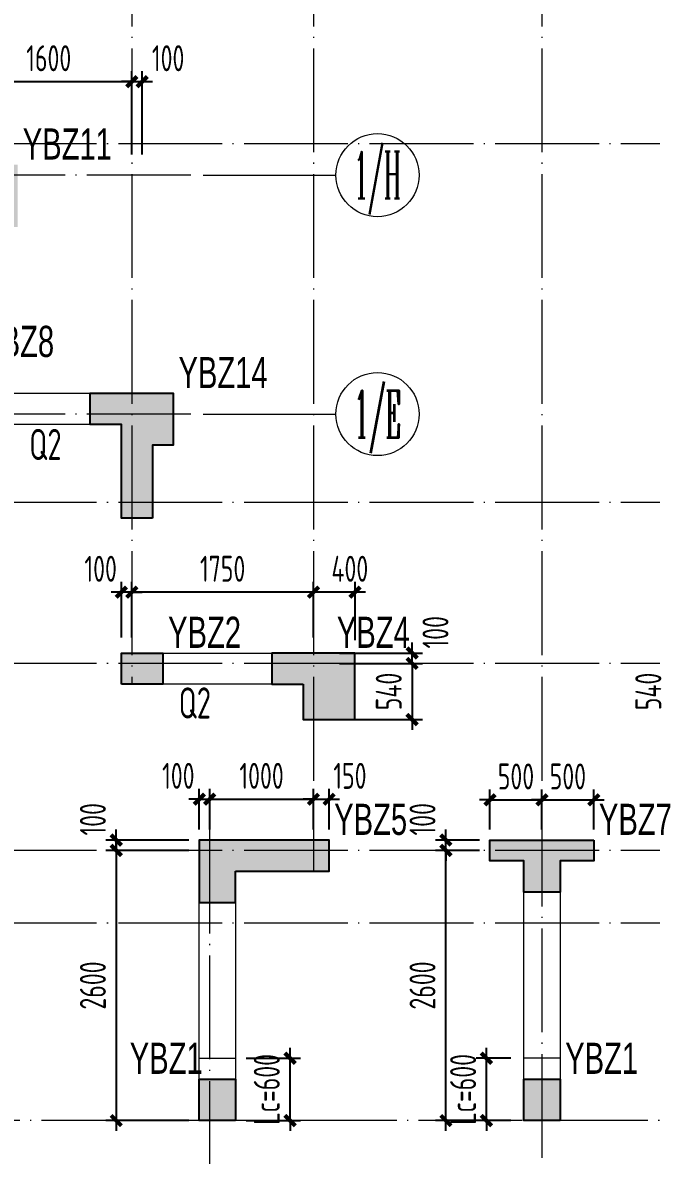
# Model space of a CAD drawing. Extents: x 5874492 to 7194610, y -939842 to -279257.
# Drawn here: x 6312943 to 6318999, y -470524 to -459621 of the extents above; entities that cross this region are included whole.
import ezdxf
from ezdxf.enums import TextEntityAlignment as Align

# ---------------------------------------------------------------- set-up
doc = ezdxf.new("R2010")
doc.units = 0
doc.header["$LTSCALE"] = 1000
doc.linetypes.add('DOTE', pattern=[2.42, 2, -0.2, 0.02, -0.2])
for name, color, linetype, lineweight in [('A-标注-内部轴号', 105, 'Continuous', 15), ('A-标注-轴号文字', 7, 'Continuous', 15), ('A-轴线-塔楼', 1, 'DOTE', 9), ('A-轴线-隔墙', 41, 'DOTE', 9), ('S-基础-HATCH', 251, 'Continuous', 20), ('S-墙柱-DIM', 3, 'Continuous', 20), ('S-墙柱-Lc填充', 8, 'Continuous', 20), ('S-墙柱-WALL', 6, 'Continuous', 20), ('S-墙柱-编号', 4, 'Continuous', 20), ('S-轴网-轴号', 3, 'Continuous', 20), ('S-轴网-轴线', 1, 'DOTE', 9), ('S-通用-TEXT', 7, 'Continuous', 20)]:
    doc.layers.add(name, color=color, linetype=linetype, lineweight=lineweight)
doc.layers.add('COLU_TH', color=5, linetype='Continuous')
doc.styles.add('_TCH_AXIS', font='COMPLEX.shx', dxfattribs={"bigfont": 'hztxt.shx'})
doc.styles.add('BW_Dim', font='Bweng.shx', dxfattribs={"width": 0.7, "bigfont": 'hztxt.shx'})
doc.styles.add('COMPLEX', font='COMPLEX')
doc.styles.add('TSSD_Dimension', font='tssdeng.shx', dxfattribs={"width": 0.7, "bigfont": 'tssdchn.shx'})
doc.styles.add('TSSD_Rein', font='tssdeng.shx', dxfattribs={"width": 0.7, "bigfont": 'hztxt.shx'})
doc.dimstyles.new('TSSD_100_100', dxfattribs={"dimtxt": 250, "dimasz": 100, "dimexe": 100, "dimexo": 100, "dimgap": 100, "dimtad": 1, "dimdec": 0, "dimzin": 0, "dimdsep": 46, "dimtxsty": 'TSSD_Dimension', "dimblk": 'ARCHTICK', "dimcen": 0, "dimdle": 100, "dimclrt": 7, "dimadec": 0, "dimazin": 0, "dimtfac": 1, "dimtdec": 0, "dimtix": 1, "dimtmove": 2, "dimatfit": 0, "dimfxl": 0, "dimtolj": 1, "dimtzin": 0, "dimarcsym": 0})

# ---------------------------------------------------------------- blocks, each defined once
blk = doc.blocks.new('_ArchTick')
at = {"color": 0, "linetype": 'ByBlock', "const_width": 0.4}
blk.add_lwpolyline([(-0.5, -0.5), (0.5, 0.5)], dxfattribs=at)
blk = doc.blocks.new('*D1916')
at = {"layer": 'Defpoints', "color": 0, "transparency": 16777216}
for p in [(6314645, -467589), (6313845, -470189), (6314645, -470189)]:
    blk.add_point(p, dxfattribs=at)
at = {"layer": 'S-墙柱-DIM', "color": 0, "lineweight": -2, "transparency": 16777216}
for p, q in [((6313845, -467489), (6313845, -470289)), ((6314545, -467589), (6313745, -467589)), ((6314545, -470189), (6313745, -470189))]:
    blk.add_line(p, q, dxfattribs=at)
at = {"layer": 'S-墙柱-DIM', "color": 0, "lineweight": -2, "transparency": 16777216, "xscale": 100, "yscale": 100, "zscale": 100}
for p, rotation in [((6313845, -467589), 90), ((6313845, -470189), 270)]:
    blk.add_blockref('_ArchTick', p, dxfattribs=dict(at, rotation=rotation))
at = {"layer": 'S-墙柱-DIM', "color": 7, "transparency": 16777216, "insert": (6313620, -468889), "char_height": 250, "attachment_point": 5, "rotation": 90, "style": 'TSSD_Dimension'}
blk.add_mtext('\\A1;2600', dxfattribs=at)
blk = doc.blocks.new('*D1917')
at = {"layer": 'Defpoints', "color": 0, "transparency": 16777216}
for p in [(6313845, -467489), (6314645, -467489), (6314645, -467589)]:
    blk.add_point(p, dxfattribs=at)
at = {"layer": 'S-墙柱-DIM', "color": 0, "lineweight": -2, "transparency": 16777216}
for p, q in [((6314545, -467489), (6313745, -467489)), ((6313845, -467489), (6313845, -467389)), ((6313845, -467589), (6313845, -467489)), ((6314545, -467589), (6313745, -467589)), ((6313845, -467589), (6313845, -467689))]:
    blk.add_line(p, q, dxfattribs=at)
at = {"layer": 'S-墙柱-DIM', "color": 0, "lineweight": -2, "transparency": 16777216, "xscale": 100, "yscale": 100, "zscale": 100}
for p, rotation in [((6313845, -467489), 270), ((6313845, -467589), 90)]:
    blk.add_blockref('_ArchTick', p, dxfattribs=dict(at, rotation=rotation))
at = {"layer": 'S-墙柱-DIM', "color": 7, "transparency": 16777216, "insert": (6313620, -467289), "char_height": 250, "attachment_point": 5, "rotation": 90, "style": 'TSSD_Dimension'}
blk.add_mtext('\\A1;100', dxfattribs=at)
blk = doc.blocks.new('*D1918')
at = {"layer": 'Defpoints', "color": 0, "transparency": 16777216}
for p in [(6315895, -467096), (6315745, -467489), (6315895, -467489)]:
    blk.add_point(p, dxfattribs=at)
at = {"layer": 'S-墙柱-DIM', "color": 0, "lineweight": -2, "transparency": 16777216}
for p, q in [((6315745, -467389), (6315745, -466996)), ((6315895, -467389), (6315895, -466996)), ((6315745, -467096), (6315645, -467096)), ((6315745, -467096), (6315895, -467096)), ((6315895, -467096), (6315995, -467096))]:
    blk.add_line(p, q, dxfattribs=at)
at = {"layer": 'S-墙柱-DIM', "color": 0, "lineweight": -2, "transparency": 16777216, "xscale": 100, "yscale": 100, "zscale": 100}
blk.add_blockref('_ArchTick', (6315745, -467096), dxfattribs=at)
at = {"layer": 'S-墙柱-DIM', "color": 0, "lineweight": -2, "transparency": 16777216, "xscale": 100, "yscale": 100, "zscale": 100, "rotation": 180}
blk.add_blockref('_ArchTick', (6315895, -467096), dxfattribs=at)
at = {"layer": 'S-墙柱-DIM', "color": 7, "transparency": 16777216, "insert": (6316096, -466871), "char_height": 250, "attachment_point": 5, "style": 'TSSD_Dimension'}
blk.add_mtext('\\A1;150', dxfattribs=at)
blk = doc.blocks.new('*D1919')
at = {"layer": 'Defpoints', "color": 0, "transparency": 16777216}
for p in [(6315745, -467096), (6314745, -467489), (6315745, -467489)]:
    blk.add_point(p, dxfattribs=at)
at = {"layer": 'S-墙柱-DIM', "color": 0, "lineweight": -2, "transparency": 16777216}
for p, q in [((6314745, -467389), (6314745, -466996)), ((6315745, -467389), (6315745, -466996)), ((6314645, -467096), (6315845, -467096))]:
    blk.add_line(p, q, dxfattribs=at)
at = {"layer": 'S-墙柱-DIM', "color": 0, "lineweight": -2, "transparency": 16777216, "xscale": 100, "yscale": 100, "zscale": 100, "rotation": 180}
blk.add_blockref('_ArchTick', (6314745, -467096), dxfattribs=at)
at = {"layer": 'S-墙柱-DIM', "color": 0, "lineweight": -2, "transparency": 16777216, "xscale": 100, "yscale": 100, "zscale": 100}
blk.add_blockref('_ArchTick', (6315745, -467096), dxfattribs=at)
at = {"layer": 'S-墙柱-DIM', "color": 7, "transparency": 16777216, "insert": (6315245, -466871), "char_height": 250, "attachment_point": 5, "style": 'TSSD_Dimension'}
blk.add_mtext('\\A1;1000', dxfattribs=at)
blk = doc.blocks.new('*D1920')
at = {"layer": 'Defpoints', "color": 0, "transparency": 16777216}
for p in [(6314745, -467096), (6314645, -467489), (6314745, -467489)]:
    blk.add_point(p, dxfattribs=at)
at = {"layer": 'S-墙柱-DIM', "color": 0, "lineweight": -2, "transparency": 16777216}
for p, q in [((6314645, -467389), (6314645, -466996)), ((6314745, -467389), (6314745, -466996)), ((6314645, -467096), (6314545, -467096)), ((6314645, -467096), (6314745, -467096)), ((6314745, -467096), (6314845, -467096))]:
    blk.add_line(p, q, dxfattribs=at)
at = {"layer": 'S-墙柱-DIM', "color": 0, "lineweight": -2, "transparency": 16777216, "xscale": 100, "yscale": 100, "zscale": 100}
blk.add_blockref('_ArchTick', (6314645, -467096), dxfattribs=at)
at = {"layer": 'S-墙柱-DIM', "color": 0, "lineweight": -2, "transparency": 16777216, "xscale": 100, "yscale": 100, "zscale": 100, "rotation": 180}
blk.add_blockref('_ArchTick', (6314745, -467096), dxfattribs=at)
at = {"layer": 'S-墙柱-DIM', "color": 7, "transparency": 16777216, "insert": (6314443, -466871), "char_height": 250, "attachment_point": 5, "style": 'TSSD_Dimension'}
blk.add_mtext('\\A1;100', dxfattribs=at)
blk = doc.blocks.new('*D1921')
at = {"layer": 'Defpoints', "color": 0, "transparency": 16777216}
for p in [(6317020, -467589), (6317445, -467589), (6317445, -470189)]:
    blk.add_point(p, dxfattribs=at)
at = {"layer": 'S-墙柱-DIM', "color": 0, "lineweight": -2, "transparency": 16777216}
for p, q in [((6317020, -470289), (6317020, -467489)), ((6317345, -467589), (6316920, -467589)), ((6317345, -470189), (6316920, -470189))]:
    blk.add_line(p, q, dxfattribs=at)
at = {"layer": 'S-墙柱-DIM', "color": 0, "lineweight": -2, "transparency": 16777216, "xscale": 100, "yscale": 100, "zscale": 100}
for p, rotation in [((6317020, -467589), 90), ((6317020, -470189), 270)]:
    blk.add_blockref('_ArchTick', p, dxfattribs=dict(at, rotation=rotation))
at = {"layer": 'S-墙柱-DIM', "color": 7, "transparency": 16777216, "insert": (6316795, -468889), "char_height": 250, "attachment_point": 5, "rotation": 90, "style": 'TSSD_Dimension'}
blk.add_mtext('\\A1;2600', dxfattribs=at)
blk = doc.blocks.new('*D1922')
at = {"layer": 'Defpoints', "color": 0, "transparency": 16777216}
for p in [(6317020, -467489), (6317445, -467489), (6317445, -467589)]:
    blk.add_point(p, dxfattribs=at)
at = {"layer": 'S-墙柱-DIM', "color": 0, "lineweight": -2, "transparency": 16777216}
for p, q in [((6317345, -467489), (6316920, -467489)), ((6317020, -467489), (6317020, -467389)), ((6317020, -467589), (6317020, -467489)), ((6317345, -467589), (6316920, -467589)), ((6317020, -467589), (6317020, -467689))]:
    blk.add_line(p, q, dxfattribs=at)
at = {"layer": 'S-墙柱-DIM', "color": 0, "lineweight": -2, "transparency": 16777216, "xscale": 100, "yscale": 100, "zscale": 100}
for p, rotation in [((6317020, -467489), 270), ((6317020, -467589), 90)]:
    blk.add_blockref('_ArchTick', p, dxfattribs=dict(at, rotation=rotation))
at = {"layer": 'S-墙柱-DIM', "color": 7, "transparency": 16777216, "insert": (6316795, -467289), "char_height": 250, "attachment_point": 5, "rotation": 90, "style": 'TSSD_Dimension'}
blk.add_mtext('\\A1;100', dxfattribs=at)
blk = doc.blocks.new('*D1923')
at = {"layer": 'Defpoints', "color": 0, "transparency": 16777216}
for p in [(6317945, -467102), (6317445, -467489), (6317945, -467489)]:
    blk.add_point(p, dxfattribs=at)
at = {"layer": 'S-墙柱-DIM', "color": 0, "lineweight": -2, "transparency": 16777216}
for p, q in [((6317445, -467389), (6317445, -467002)), ((6317945, -467389), (6317945, -467002)), ((6317445, -467102), (6317345, -467102)), ((6317445, -467102), (6317945, -467102)), ((6317945, -467102), (6318045, -467102))]:
    blk.add_line(p, q, dxfattribs=at)
at = {"layer": 'S-墙柱-DIM', "color": 0, "lineweight": -2, "transparency": 16777216, "xscale": 100, "yscale": 100, "zscale": 100}
blk.add_blockref('_ArchTick', (6317445, -467102), dxfattribs=at)
at = {"layer": 'S-墙柱-DIM', "color": 0, "lineweight": -2, "transparency": 16777216, "xscale": 100, "yscale": 100, "zscale": 100, "rotation": 180}
blk.add_blockref('_ArchTick', (6317945, -467102), dxfattribs=at)
at = {"layer": 'S-墙柱-DIM', "color": 7, "transparency": 16777216, "insert": (6317695, -466877), "char_height": 250, "attachment_point": 5, "style": 'TSSD_Dimension'}
blk.add_mtext('\\A1;500', dxfattribs=at)
blk = doc.blocks.new('*D1924')
at = {"layer": 'Defpoints', "color": 0, "transparency": 16777216}
for p in [(6318445, -467102), (6317945, -467489), (6318445, -467489)]:
    blk.add_point(p, dxfattribs=at)
at = {"layer": 'S-墙柱-DIM', "color": 0, "lineweight": -2, "transparency": 16777216}
for p, q in [((6317945, -467389), (6317945, -467002)), ((6318445, -467389), (6318445, -467002)), ((6317945, -467102), (6317845, -467102)), ((6317945, -467102), (6318445, -467102)), ((6318445, -467102), (6318545, -467102))]:
    blk.add_line(p, q, dxfattribs=at)
at = {"layer": 'S-墙柱-DIM', "color": 0, "lineweight": -2, "transparency": 16777216, "xscale": 100, "yscale": 100, "zscale": 100}
blk.add_blockref('_ArchTick', (6317945, -467102), dxfattribs=at)
at = {"layer": 'S-墙柱-DIM', "color": 0, "lineweight": -2, "transparency": 16777216, "xscale": 100, "yscale": 100, "zscale": 100, "rotation": 180}
blk.add_blockref('_ArchTick', (6318445, -467102), dxfattribs=at)
at = {"layer": 'S-墙柱-DIM', "color": 7, "transparency": 16777216, "insert": (6318195, -466877), "char_height": 250, "attachment_point": 5, "style": 'TSSD_Dimension'}
blk.add_mtext('\\A1;500', dxfattribs=at)
blk = doc.blocks.new('*D1937')
at = {"layer": 'Defpoints', "color": 0, "transparency": 16777216}
for p in [(6314995, -469589), (6315520, -469589), (6314995, -470189)]:
    blk.add_point(p, dxfattribs=at)
at = {"layer": 'S-墙柱-DIM', "color": 0, "lineweight": -2, "transparency": 16777216}
for p, q in [((6315520, -469589), (6315520, -469489)), ((6315095, -469589), (6315620, -469589)), ((6315520, -470189), (6315520, -469589)), ((6315095, -470189), (6315620, -470189)), ((6315520, -470189), (6315520, -470289))]:
    blk.add_line(p, q, dxfattribs=at)
at = {"layer": 'S-墙柱-DIM', "color": 0, "lineweight": -2, "transparency": 16777216, "xscale": 100, "yscale": 100, "zscale": 100}
for p, rotation in [((6315520, -469589), 270), ((6315520, -470189), 90)]:
    blk.add_blockref('_ArchTick', p, dxfattribs=dict(at, rotation=rotation))
at = {"layer": 'S-墙柱-DIM', "color": 7, "transparency": 16777216, "insert": (6315295, -469889), "char_height": 250, "attachment_point": 5, "rotation": 90, "style": 'TSSD_Dimension'}
blk.add_mtext('\\A1;Lc=600', dxfattribs=at)
blk = doc.blocks.new('*D1938')
at = {"layer": 'Defpoints', "color": 0, "transparency": 16777216}
for p in [(6317411, -469589), (6317745, -469589), (6317745, -470189)]:
    blk.add_point(p, dxfattribs=at)
at = {"layer": 'S-墙柱-DIM', "color": 0, "lineweight": -2, "transparency": 16777216}
for p, q in [((6317411, -469589), (6317411, -469489)), ((6317645, -469589), (6317311, -469589)), ((6317411, -470189), (6317411, -469589)), ((6317645, -470189), (6317311, -470189)), ((6317411, -470189), (6317411, -470289))]:
    blk.add_line(p, q, dxfattribs=at)
at = {"layer": 'S-墙柱-DIM', "color": 0, "lineweight": -2, "transparency": 16777216, "xscale": 100, "yscale": 100, "zscale": 100}
for p, rotation in [((6317411, -469589), 270), ((6317411, -470189), 90)]:
    blk.add_blockref('_ArchTick', p, dxfattribs=dict(at, rotation=rotation))
at = {"layer": 'S-墙柱-DIM', "color": 7, "transparency": 16777216, "insert": (6317186, -469889), "char_height": 250, "attachment_point": 5, "rotation": 90, "style": 'TSSD_Dimension'}
blk.add_mtext('\\A1;Lc=600', dxfattribs=at)
blk = doc.blocks.new('*D1974')
at = {"layer": 'Defpoints', "color": 0, "transparency": 16777216}
for p in [(6319195, -465789), (6319995, -465789), (6319995, -466329)]:
    blk.add_point(p, dxfattribs=at)
at = {"layer": 'S-墙柱-DIM', "color": 0, "lineweight": -2, "transparency": 16777216}
for p, q in [((6319195, -465789), (6319195, -465689)), ((6319895, -465789), (6319095, -465789)), ((6319195, -466329), (6319195, -465789)), ((6319895, -466329), (6319095, -466329)), ((6319195, -466329), (6319195, -466429))]:
    blk.add_line(p, q, dxfattribs=at)
at = {"layer": 'S-墙柱-DIM', "color": 0, "lineweight": -2, "transparency": 16777216, "xscale": 100, "yscale": 100, "zscale": 100}
for p, rotation in [((6319195, -465789), 270), ((6319195, -466329), 90)]:
    blk.add_blockref('_ArchTick', p, dxfattribs=dict(at, rotation=rotation))
at = {"layer": 'S-墙柱-DIM', "color": 7, "transparency": 16777216, "insert": (6318970, -466059), "char_height": 250, "attachment_point": 5, "rotation": 90, "style": 'TSSD_Dimension'}
blk.add_mtext('\\A1;540', dxfattribs=at)
blk = doc.blocks.new('*D1981')
at = {"layer": 'Defpoints', "color": 0, "transparency": 16777216}
for p in [(6315895, -465789), (6315895, -466329), (6316695, -466329)]:
    blk.add_point(p, dxfattribs=at)
at = {"layer": 'S-墙柱-DIM', "color": 0, "lineweight": -2, "transparency": 16777216}
for p, q in [((6316695, -465789), (6316695, -465689)), ((6315995, -465789), (6316795, -465789)), ((6316695, -465789), (6316695, -466329)), ((6315995, -466329), (6316795, -466329)), ((6316695, -466329), (6316695, -466429))]:
    blk.add_line(p, q, dxfattribs=at)
at = {"layer": 'S-墙柱-DIM', "color": 0, "lineweight": -2, "transparency": 16777216, "xscale": 100, "yscale": 100, "zscale": 100}
for p, rotation in [((6316695, -465789), 270), ((6316695, -466329), 90)]:
    blk.add_blockref('_ArchTick', p, dxfattribs=dict(at, rotation=rotation))
at = {"layer": 'S-墙柱-DIM', "color": 7, "transparency": 16777216, "insert": (6316470, -466059), "char_height": 250, "attachment_point": 5, "rotation": 90, "style": 'TSSD_Dimension'}
blk.add_mtext('\\A1;540', dxfattribs=at)
blk = doc.blocks.new('*D1982')
at = {"layer": 'Defpoints', "color": 0, "transparency": 16777216}
for p in [(6315895, -465689), (6316695, -465689), (6315895, -465789)]:
    blk.add_point(p, dxfattribs=at)
at = {"layer": 'S-墙柱-DIM', "color": 0, "lineweight": -2, "transparency": 16777216}
for p, q in [((6316695, -465689), (6316695, -465589)), ((6315995, -465689), (6316795, -465689)), ((6316695, -465789), (6316695, -465689)), ((6315995, -465789), (6316795, -465789)), ((6316695, -465789), (6316695, -465889))]:
    blk.add_line(p, q, dxfattribs=at)
at = {"layer": 'S-墙柱-DIM', "color": 0, "lineweight": -2, "transparency": 16777216, "xscale": 100, "yscale": 100, "zscale": 100}
for p, rotation in [((6316695, -465689), 270), ((6316695, -465789), 90)]:
    blk.add_blockref('_ArchTick', p, dxfattribs=dict(at, rotation=rotation))
at = {"layer": 'S-墙柱-DIM', "color": 7, "transparency": 16777216, "insert": (6316920, -465489), "char_height": 250, "attachment_point": 5, "rotation": 90, "style": 'TSSD_Dimension'}
blk.add_mtext('\\A1;100', dxfattribs=at)
blk = doc.blocks.new('*D1983')
at = {"layer": 'Defpoints', "color": 0, "transparency": 16777216}
for p in [(6315745, -465103), (6315745, -465639), (6316145, -465664)]:
    blk.add_point(p, dxfattribs=at)
at = {"layer": 'S-墙柱-DIM', "color": 0, "lineweight": -2, "transparency": 16777216}
for p, q in [((6315745, -465539), (6315745, -465003)), ((6316145, -465564), (6316145, -465003)), ((6316245, -465103), (6315645, -465103))]:
    blk.add_line(p, q, dxfattribs=at)
at = {"layer": 'S-墙柱-DIM', "color": 0, "lineweight": -2, "transparency": 16777216, "xscale": 100, "yscale": 100, "zscale": 100, "rotation": 180}
blk.add_blockref('_ArchTick', (6315745, -465103), dxfattribs=at)
at = {"layer": 'S-墙柱-DIM', "color": 0, "lineweight": -2, "transparency": 16777216, "xscale": 100, "yscale": 100, "zscale": 100}
blk.add_blockref('_ArchTick', (6316145, -465103), dxfattribs=at)
at = {"layer": 'S-墙柱-DIM', "color": 7, "transparency": 16777216, "insert": (6316095, -464878), "char_height": 250, "attachment_point": 5, "style": 'TSSD_Dimension'}
blk.add_mtext('\\A1;400', dxfattribs=at)
blk = doc.blocks.new('*D1984')
at = {"layer": 'Defpoints', "color": 0, "transparency": 16777216}
for p in [(6313995, -465103), (6313995, -465639), (6315745, -465639)]:
    blk.add_point(p, dxfattribs=at)
at = {"layer": 'S-墙柱-DIM', "color": 0, "lineweight": -2, "transparency": 16777216}
for p, q in [((6313995, -465539), (6313995, -465003)), ((6315745, -465539), (6315745, -465003)), ((6315845, -465103), (6313895, -465103))]:
    blk.add_line(p, q, dxfattribs=at)
at = {"layer": 'S-墙柱-DIM', "color": 0, "lineweight": -2, "transparency": 16777216, "xscale": 100, "yscale": 100, "zscale": 100, "rotation": 180}
blk.add_blockref('_ArchTick', (6313995, -465103), dxfattribs=at)
at = {"layer": 'S-墙柱-DIM', "color": 0, "lineweight": -2, "transparency": 16777216, "xscale": 100, "yscale": 100, "zscale": 100}
blk.add_blockref('_ArchTick', (6315745, -465103), dxfattribs=at)
at = {"layer": 'S-墙柱-DIM', "color": 7, "transparency": 16777216, "insert": (6314870, -464878), "char_height": 250, "attachment_point": 5, "style": 'TSSD_Dimension'}
blk.add_mtext('\\A1;1750', dxfattribs=at)
blk = doc.blocks.new('*D1985')
at = {"layer": 'Defpoints', "color": 0, "transparency": 16777216}
for p in [(6313895, -465103), (6313895, -465639), (6313995, -465639)]:
    blk.add_point(p, dxfattribs=at)
at = {"layer": 'S-墙柱-DIM', "color": 0, "lineweight": -2, "transparency": 16777216}
for p, q in [((6313895, -465539), (6313895, -465003)), ((6313995, -465539), (6313995, -465003)), ((6313895, -465103), (6313795, -465103)), ((6313995, -465103), (6313895, -465103)), ((6313995, -465103), (6314095, -465103))]:
    blk.add_line(p, q, dxfattribs=at)
at = {"layer": 'S-墙柱-DIM', "color": 0, "lineweight": -2, "transparency": 16777216, "xscale": 100, "yscale": 100, "zscale": 100}
blk.add_blockref('_ArchTick', (6313895, -465103), dxfattribs=at)
at = {"layer": 'S-墙柱-DIM', "color": 0, "lineweight": -2, "transparency": 16777216, "xscale": 100, "yscale": 100, "zscale": 100, "rotation": 180}
blk.add_blockref('_ArchTick', (6313995, -465103), dxfattribs=at)
at = {"layer": 'S-墙柱-DIM', "color": 7, "transparency": 16777216, "insert": (6313695, -464878), "char_height": 250, "attachment_point": 5, "style": 'TSSD_Dimension'}
blk.add_mtext('\\A1;100', dxfattribs=at)
blk = doc.blocks.new('*D2088')
at = {"layer": 'Defpoints', "color": 0, "transparency": 16777216}
for p in [(6313995, -460189), (6312395, -460989), (6313995, -460989)]:
    blk.add_point(p, dxfattribs=at)
at = {"layer": 'S-墙柱-DIM', "color": 0, "lineweight": -2, "transparency": 16777216}
for p, q in [((6312395, -460889), (6312395, -460089)), ((6313995, -460889), (6313995, -460089)), ((6312295, -460189), (6314095, -460189))]:
    blk.add_line(p, q, dxfattribs=at)
at = {"layer": 'S-墙柱-DIM', "color": 0, "lineweight": -2, "transparency": 16777216, "xscale": 100, "yscale": 100, "zscale": 100, "rotation": 180}
blk.add_blockref('_ArchTick', (6312395, -460189), dxfattribs=at)
at = {"layer": 'S-墙柱-DIM', "color": 0, "lineweight": -2, "transparency": 16777216, "xscale": 100, "yscale": 100, "zscale": 100}
blk.add_blockref('_ArchTick', (6313995, -460189), dxfattribs=at)
at = {"layer": 'S-墙柱-DIM', "color": 7, "transparency": 16777216, "insert": (6313195, -459964), "char_height": 250, "attachment_point": 5, "style": 'TSSD_Dimension'}
blk.add_mtext('\\A1;1600', dxfattribs=at)
blk = doc.blocks.new('*D2089')
at = {"layer": 'Defpoints', "color": 0, "transparency": 16777216}
for p in [(6314095, -460189), (6313995, -460989), (6314095, -460989)]:
    blk.add_point(p, dxfattribs=at)
at = {"layer": 'S-墙柱-DIM', "color": 0, "lineweight": -2, "transparency": 16777216}
for p, q in [((6313995, -460889), (6313995, -460089)), ((6314095, -460889), (6314095, -460089)), ((6313995, -460189), (6313895, -460189)), ((6313995, -460189), (6314095, -460189)), ((6314095, -460189), (6314195, -460189))]:
    blk.add_line(p, q, dxfattribs=at)
at = {"layer": 'S-墙柱-DIM', "color": 0, "lineweight": -2, "transparency": 16777216, "xscale": 100, "yscale": 100, "zscale": 100}
blk.add_blockref('_ArchTick', (6313995, -460189), dxfattribs=at)
at = {"layer": 'S-墙柱-DIM', "color": 0, "lineweight": -2, "transparency": 16777216, "xscale": 100, "yscale": 100, "zscale": 100, "rotation": 180}
blk.add_blockref('_ArchTick', (6314095, -460189), dxfattribs=at)
at = {"layer": 'S-墙柱-DIM', "color": 7, "transparency": 16777216, "insert": (6314345, -459964), "char_height": 250, "attachment_point": 5, "style": 'TSSD_Dimension'}
blk.add_mtext('\\A1;100', dxfattribs=at)
blk = doc.blocks.new('_AXISO')
blk.add_circle((0, 0), 0.5)
at = {"layer": 'S-轴网-轴号', "style": 'COMPLEX', "width": 1.041667}
blk.add_attdef('A', text='', height=0.56, dxfattribs=at).set_placement((-0.25, -0.28), (0.25, -0.28), align=Align.FIT)
blk = doc.blocks.new('A$C3FF375C5')
at = {"layer": 'A-标注-内部轴号'}
for p, q in [((27038.6, 14800), (28316.8, 14800)), ((27038.6, 12500), (28316.8, 12500))]:
    blk.add_line(p, q, dxfattribs=at)
at = {"layer": 'A-轴线-塔楼', "linetype": 'DOTE', "ltscale": 0.5}
for p, q in [((26350, 18440.3), (26350, 9900)), ((28100, 18440.3), (28100, 8100)), ((30300, 18440.3), (30300, -8548.9)), ((59891.4, 15100), (-2283.6, 15100)), ((26918, 14800), (22008.6, 14800)), ((26918, 12500), (20410, 12500)), ((59891.4, 11650), (-2283.6, 11650)), ((59891.4, 10100), (-2283.6, 10100)), ((27100, 8500), (27100, -8548.9)), ((59891.4, 8300), (-2283.6, 8300)), ((59891.4, 7600), (-2283.6, 7600)), ((33741.8, 5700), (12955.9, 5700))]:
    blk.add_line(p, q, dxfattribs=at)
at = {"layer": 'A-轴线-隔墙', "ltscale": 0.5}
blk.add_line((33741.8, 5700), (12955.9, 5700), dxfattribs=at)
at = {"layer": 'A-标注-内部轴号'}
ref = blk.add_blockref('_AXISO', (28716.8, 14800), dxfattribs=dict(at, xscale=800, yscale=800, zscale=800))
ref.add_attrib('A', '1/H', dxfattribs={"layer": 'A-标注-轴号文字', "ltscale": 0.2, "height": 452.55, "style": '_TCH_AXIS', "width": 0.368421}).set_placement((28490.6, 14573.7), (28943.1, 14573.7), align=Align.FIT)
ref = blk.add_blockref('_AXISO', (28716.8, 12500), dxfattribs=dict(at, xscale=800, yscale=800, zscale=800))
ref.add_attrib('A', '1/E', dxfattribs={"layer": 'A-标注-轴号文字', "ltscale": 0.2, "height": 452.55, "style": '_TCH_AXIS', "width": 0.396226}).set_placement((28490.6, 12273.7), (28943.1, 12273.7), align=Align.FIT)

msp = doc.modelspace()

# ---------------------------------------------------------------- hatches: boundary and pattern name
at = {"layer": 'S-基础-HATCH'}
h = msp.add_hatch(color=256, dxfattribs=at)
h.paths.add_polyline_path([(6328994.5, -466659.2), (6328644.5, -466659.2), (6328644.5, -466189.2), (6328494.5, -466189.2), (6328494.5, -465989.2), (6328344.5, -465989.2), (6328344.5, -465689.2), (6328644.5, -465689.2), (6328644.5, -465389.2), (6328994.5, -465389.2)])
h.paths.add_polyline_path([(6293494.5, -466659.2), (6293844.5, -466659.2), (6293844.5, -466189.2), (6293994.5, -466189.2), (6293994.5, -465989.2), (6294144.5, -465989.2), (6294144.5, -465689.2), (6293844.5, -465689.2), (6293844.5, -465389.2), (6293494.5, -465389.2)])
h.paths.add_polyline_path([(6300644.5, -463139.2), (6300644.5, -463439.2), (6300944.5, -463439.2), (6300944.5, -463364.2), (6301144.5, -463364.2), (6301144.5, -462864.2), (6300944.5, -462864.2), (6300944.5, -462639.2), (6300644.5, -462639.2), (6300644.5, -462939.2), (6300344.5, -462939.2), (6300344.5, -463139.2)])
h.paths.add_polyline_path([(6314194.5, -464389.2), (6313894.5, -464389.2), (6313894.5, -463489.2), (6313594.5, -463489.2), (6313594.5, -463189.2), (6314394.6, -463189.2), (6314394.6, -463689.2), (6314194.5, -463689.2)])
h.paths.add_polyline_path([(6308294.5, -464389.2), (6308594.5, -464389.2), (6308594.5, -463489.2), (6308894.5, -463489.2), (6308894.5, -463189.2), (6308094.5, -463189.2), (6308094.5, -463689.2), (6308294.5, -463689.2)])
h.paths.add_polyline_path([(6311794.5, -463289.2), (6312294.5, -463289.2), (6312294.5, -462889.2), (6312494.5, -462889.2), (6312494.5, -463189.2), (6312794.5, -463189.2), (6312794.5, -463489.2), (6311794.5, -463489.2)])
h.paths.add_polyline_path([(6310694.5, -463289.2), (6310194.5, -463289.2), (6310194.5, -462889.2), (6309994.5, -462889.2), (6309994.5, -463189.2), (6309694.5, -463189.2), (6309694.5, -463489.2), (6310694.5, -463489.2)])
h.paths.add_polyline_path([(6312494.5, -461889.2), (6312294.5, -461889.2), (6312294.5, -461189.2), (6311994.5, -461189.2), (6311994.5, -460989.2), (6312894.5, -460989.2), (6312894.5, -461589.2), (6312494.5, -461589.2)])
h.paths.add_polyline_path([(6309994.5, -461889.2), (6310194.5, -461889.2), (6310194.5, -461189.2), (6310494.5, -461189.2), (6310494.5, -460989.2), (6309594.5, -460989.2), (6309594.5, -461589.2), (6309994.5, -461589.2)])
h.paths.add_polyline_path([(6320544.5, -464339.2), (6320844.5, -464339.2), (6320844.5, -463439.2), (6321144.5, -463439.2), (6321144.5, -463239.2), (6320844.5, -463239.2), (6320844.5, -462939.2), (6320544.5, -462939.2), (6320544.5, -463239.2), (6320344.5, -463239.2), (6320344.5, -463739.2), (6320544.5, -463739.2)])
h.paths.add_polyline_path([(6323344.5, -462789.2), (6323544.5, -462789.2), (6323544.5, -463439.2), (6323044.5, -463439.2), (6323044.5, -463239.2), (6323344.5, -463239.2)])
h.paths.add_polyline_path([(6325544.5, -475739.2), (6324794.5, -475739.2), (6324794.5, -475589.2), (6324794.5, -475289.2), (6324444.5, -475289.2), (6324444.5, -475589.2), (6324444.5, -475739.2), (6323744.5, -475739.2), (6323744.5, -476089.2), (6325544.5, -476089.2)])
h.paths.add_polyline_path([(6317044.5, -475739.2), (6317769.5, -475739.2), (6317769.5, -475589.2), (6317769.5, -475239.2), (6318119.5, -475239.2), (6318119.5, -475589.2), (6318119.5, -475739.2), (6318844.5, -475739.2), (6318844.5, -476089.2), (6317044.5, -476089.2)])
h.paths.add_polyline_path([(6310344.5, -475739.2), (6311069.5, -475739.2), (6311069.5, -475589.2), (6311069.5, -475239.2), (6311419.5, -475239.2), (6311419.5, -475589.2), (6311419.5, -475739.2), (6312144.5, -475739.2), (6312144.5, -476089.2), (6310344.5, -476089.2)])
h.paths.add_polyline_path([(6324444.5, -472639.2), (6324444.5, -472039.2), (6324794.5, -472039.2), (6324794.5, -472639.2)])
h.paths.add_polyline_path([(6303644.5, -475739.2), (6304369.5, -475739.2), (6304369.5, -475589.2), (6304369.5, -475239.2), (6304719.5, -475239.2), (6304719.5, -475589.2), (6304719.5, -475589.2), (6304719.5, -475739.2), (6305444.5, -475739.2), (6305444.5, -476089.2), (6303644.5, -476089.2)])
h.paths.add_polyline_path([(6296944.5, -475739.2), (6297694.5, -475739.2), (6297694.5, -475539.2), (6297694.5, -475239.2), (6298044.5, -475239.2), (6298044.5, -475539.2), (6298044.5, -475739.2), (6298744.5, -475739.2), (6298744.5, -476089.2), (6296944.5, -476089.2)])
h.paths.add_polyline_path([(6287894.5, -475789.2), (6287894.5, -475489.2), (6287544.5, -475489.2), (6287544.5, -476389.2), (6288044.5, -476389.2), (6288044.5, -475789.2)])
h.paths.add_polyline_path([(6287894.5, -468489.2), (6288634.5, -468489.2), (6288634.5, -468139.2), (6287544.5, -468139.2), (6287544.5, -468839.2), (6287894.5, -468839.2)])
h.paths.add_polyline_path([(6293494.5, -468489.2), (6293494.5, -468789.2), (6293844.5, -468789.2), (6293844.5, -468139.2), (6292919.5, -468139.2), (6292919.5, -468489.2)])
h.paths.add_polyline_path([(6293844.5, -470589.2), (6293844.5, -471189.2), (6293494.5, -471189.2), (6293494.5, -470589.2)])
h.paths.add_polyline_path([(6293494.5, -472239.2), (6293844.5, -472239.2), (6293844.5, -472839.2), (6293494.5, -472839.2)])
h.paths.add_polyline_path([(6293494.5, -475789.2), (6293244.5, -475789.2), (6293244.5, -476389.2), (6293844.5, -476389.2), (6293844.5, -475489.2), (6293494.5, -475489.2)])
h.paths.add_polyline_path([(6297694.5, -472039.2), (6298044.5, -472039.2), (6298044.5, -472639.2), (6297694.5, -472639.2)])
h.paths.add_polyline_path([(6293494.5, -461389.2), (6293494.5, -461689.2), (6293844.5, -461689.2), (6293844.5, -460639.2), (6293194.5, -460639.2), (6293194.5, -461389.2)])
h.paths.add_polyline_path([(6296144.5, -465689.2), (6296544.5, -465689.2), (6296544.5, -465989.2), (6296144.5, -465989.2)])
h.paths.add_polyline_path([(6300644.5, -460839.2), (6300344.5, -460839.2), (6300344.5, -460539.2), (6301244.5, -460539.2), (6301244.5, -461139.2), (6300944.5, -461139.2), (6300944.5, -461439.2), (6300644.5, -461439.2)])
h.paths.add_polyline_path([(6300944.5, -464339.2), (6300644.5, -464339.2), (6300644.5, -463939.2), (6300944.5, -463939.2)])
h.paths.add_polyline_path([(6298544.5, -460839.2), (6298544.5, -461339.2), (6298344.5, -461339.2), (6298344.5, -460539.2), (6298844.5, -460539.2), (6298844.5, -460839.2)])
h.paths.add_polyline_path([(6298544.5, -462939.2), (6298544.5, -462439.2), (6298344.5, -462439.2), (6298344.5, -463139.2), (6298844.5, -463139.2), (6298844.5, -462939.2)])
h.paths.add_polyline_path([(6300619.5, -465989.2), (6300619.5, -465689.2), (6301019.5, -465689.2), (6301019.5, -465989.2)])
h.paths.add_polyline_path([(6302244.5, -465989.2), (6302244.5, -466329.2), (6302744.5, -466329.2), (6302744.5, -465689.2), (6301944.5, -465689.2), (6301944.5, -465989.2)])
h.paths.add_polyline_path([(6298044.5, -468389.2), (6297694.5, -468389.2), (6297694.5, -467989.2), (6298044.5, -467989.2)])
h.paths.add_polyline_path([(6298044.5, -465989.2), (6298294.5, -465989.2), (6298294.5, -465689.2), (6297694.5, -465689.2), (6297694.5, -466289.2), (6298044.5, -466289.2)])
h.paths.add_polyline_path([(6301594.5, -470189.2), (6301244.5, -470189.2), (6301244.5, -469789.2), (6301594.5, -469789.2)])
h.paths.add_polyline_path([(6301594.5, -467789.2), (6302494.5, -467789.2), (6302494.5, -467489.2), (6301244.5, -467489.2), (6301244.5, -468089.2), (6301594.5, -468089.2)])
h.paths.add_polyline_path([(6307494.5, -467789.2), (6307494.5, -468089.2), (6307844.5, -468089.2), (6307844.5, -467489.2), (6306594.5, -467489.2), (6306594.5, -467789.2)])
h.paths.add_polyline_path([(6307844.5, -469789.2), (6307844.5, -470189.2), (6307494.5, -470189.2), (6307494.5, -469789.2)])
h.paths.add_polyline_path([(6305044.5, -467489.2), (6305044.5, -467689.2), (6304719.5, -467689.2), (6304719.5, -467989.2), (6304369.5, -467989.2), (6304369.5, -467689.2), (6304044.5, -467689.2), (6304044.5, -467489.2)])
h.paths.add_polyline_path([(6304719.5, -470189.2), (6304369.5, -470189.2), (6304369.5, -469789.2), (6304719.5, -469789.2)])
h.paths.add_polyline_path([(6301594.5, -474289.2), (6301244.5, -474289.2), (6301244.5, -473889.2), (6301594.5, -473889.2)])
h.paths.add_polyline_path([(6301594.5, -472089.2), (6301844.5, -472089.2), (6301844.5, -471789.2), (6301244.5, -471789.2), (6301244.5, -472389.2), (6301594.5, -472389.2)])
h.paths.add_polyline_path([(6307494.5, -472089.2), (6307494.5, -472389.2), (6307844.5, -472389.2), (6307844.5, -471789.2), (6307244.5, -471789.2), (6307244.5, -472089.2)])
h.paths.add_polyline_path([(6307844.5, -473889.2), (6307844.5, -474289.2), (6307494.5, -474289.2), (6307494.5, -473889.2)])
h.paths.add_polyline_path([(6304369.5, -471389.2), (6304719.5, -471389.2), (6304719.5, -471989.2), (6304369.5, -471989.2)])
h.paths.add_polyline_path([(6311069.5, -472039.2), (6311419.5, -472039.2), (6311419.5, -472639.2), (6311069.5, -472639.2)])
h.paths.add_polyline_path([(6320894.5, -467789.2), (6320894.5, -468089.2), (6321244.5, -468089.2), (6321244.5, -467489.2), (6319994.5, -467489.2), (6319994.5, -467789.2)])
h.paths.add_polyline_path([(6321244.5, -469789.2), (6321244.5, -470189.2), (6320894.5, -470189.2), (6320894.5, -469789.2)])
h.paths.add_polyline_path([(6320894.5, -472089.2), (6320894.5, -472389.2), (6321244.5, -472389.2), (6321244.5, -471789.2), (6320644.5, -471789.2), (6320644.5, -472089.2)])
h.paths.add_polyline_path([(6321244.5, -473889.2), (6321244.5, -474289.2), (6320894.5, -474289.2), (6320894.5, -473889.2)])
h.paths.add_polyline_path([(6318444.5, -467489.2), (6318444.5, -467689.2), (6318119.5, -467689.2), (6318119.5, -467989.2), (6317769.5, -467989.2), (6317769.5, -467689.2), (6317444.5, -467689.2), (6317444.5, -467489.2)])
h.paths.add_polyline_path([(6318119.5, -470189.2), (6317769.5, -470189.2), (6317769.5, -469789.2), (6318119.5, -469789.2)])
h.paths.add_polyline_path([(6314994.5, -470189.2), (6314644.5, -470189.2), (6314644.5, -469789.2), (6314994.5, -469789.2)])
h.paths.add_polyline_path([(6314994.5, -467789.2), (6315894.5, -467789.2), (6315894.5, -467489.2), (6314644.5, -467489.2), (6314644.5, -468089.2), (6314994.5, -468089.2)])
h.paths.add_polyline_path([(6317769.5, -471389.2), (6318119.5, -471389.2), (6318119.5, -471989.2), (6317769.5, -471989.2)])
h.paths.add_polyline_path([(6314994.5, -474289.2), (6314644.5, -474289.2), (6314644.5, -473889.2), (6314994.5, -473889.2)])
h.paths.add_polyline_path([(6314994.5, -472089.2), (6315244.5, -472089.2), (6315244.5, -471789.2), (6314644.5, -471789.2), (6314644.5, -472389.2), (6314994.5, -472389.2)])
h.paths.add_polyline_path([(6328994.5, -475789.2), (6328994.5, -475489.2), (6328644.5, -475489.2), (6328644.5, -476389.2), (6329244.5, -476389.2), (6329244.5, -475789.2)])
h.paths.add_polyline_path([(6328644.5, -472839.2), (6328644.5, -472239.2), (6328994.5, -472239.2), (6328994.5, -472839.2)])
h.paths.add_polyline_path([(6328994.5, -471189.2), (6328644.5, -471189.2), (6328644.5, -470789.2), (6328994.5, -470789.2)])
h.paths.add_polyline_path([(6328994.5, -468489.2), (6329344.5, -468489.2), (6329344.5, -468139.2), (6328644.5, -468139.2), (6328644.5, -468789.2), (6328994.5, -468789.2)])
h.paths.add_polyline_path([(6328994.3, -461289.2), (6329294.5, -461289.2), (6329294.5, -460639.2), (6328644.5, -460639.2), (6328644.5, -461589.2), (6328994.3, -461589.2)])
h.paths.add_polyline_path([(6326344.5, -465989.2), (6325944.5, -465989.2), (6325944.5, -465689.2), (6326344.5, -465689.2)])
h.paths.add_polyline_path([(6324444.5, -465989.2), (6324444.5, -466289.2), (6324794.5, -466289.2), (6324794.5, -465689.2), (6324194.5, -465689.2), (6324194.5, -465989.2)])
h.paths.add_polyline_path([(6324794.5, -467989.2), (6324794.5, -468389.2), (6324444.5, -468389.2), (6324444.5, -467989.2)])
h.paths.add_polyline_path([(6320844.5, -461239.2), (6321144.5, -461239.2), (6321144.5, -460939.2), (6320244.5, -460939.2), (6320244.5, -461539.2), (6320544.5, -461539.2), (6320544.5, -461839.2), (6320844.5, -461839.2)])
h.paths.add_polyline_path([(6323344.5, -461239.2), (6323344.5, -461689.2), (6323544.5, -461689.2), (6323544.5, -460639.2), (6323044.5, -460639.2), (6323044.5, -460939.2), (6322744.5, -460939.2), (6322744.5, -461239.2)])
h.paths.add_polyline_path([(6320244.5, -465989.2), (6320544.5, -465989.2), (6320544.5, -465689.2), (6319744.5, -465689.2), (6319744.5, -466329.2), (6320244.5, -466329.2)])
h.paths.add_polyline_path([(6321594.5, -465689.2), (6321869.5, -465689.2), (6321869.5, -465989.2), (6321594.5, -465989.2)])
h.paths.add_polyline_path([(6313894.5, -465989.2), (6313894.5, -465689.2), (6314294.5, -465689.2), (6314294.5, -465989.2)])
h.paths.add_polyline_path([(6315644.5, -465989.2), (6315644.5, -466329.2), (6316144.5, -466329.2), (6316144.5, -465689.2), (6315344.5, -465689.2), (6315344.5, -465989.2)])
h.paths.add_polyline_path([(6311694.5, -465689.2), (6311694.5, -465989.2), (6311419.5, -465989.2), (6311419.5, -466289.2), (6311069.5, -466289.2), (6311069.5, -465989.2), (6310994.5, -465989.2), (6310994.5, -465689.2)])
h.paths.add_polyline_path([(6311419.5, -468389.2), (6311069.5, -468389.2), (6311069.5, -467989.2), (6311419.5, -467989.2)])
h.paths.add_polyline_path([(6306844.5, -465989.2), (6307144.5, -465989.2), (6307144.5, -465689.2), (6306344.5, -465689.2), (6306344.5, -466329.2), (6306844.5, -466329.2)])
h.paths.add_polyline_path([(6308194.5, -465689.2), (6308594.5, -465689.2), (6308594.5, -465989.2), (6308194.5, -465989.2)])
h.paths.add_polyline_path([(6334594.5, -468489.2), (6334444.5, -468489.2), (6333854.5, -468489.2), (6333854.5, -468139.2), (6334944.5, -468139.2), (6334944.5, -468989.2), (6334594.5, -468989.2)])
h.paths.add_polyline_path([(6334594.5, -475789.2), (6334444.5, -475789.2), (6334444.5, -476389.2), (6334944.5, -476389.2), (6334944.5, -475489.2), (6334594.5, -475489.2)])

# ---------------------------------------------------------------- linework, layer by layer
at = {"layer": 'COLU_TH'}
msp.add_lwpolyline([(6314194.5, -464389.2), (6313894.5, -464389.2), (6313894.5, -463489.2), (6313594.5, -463489.2), (6313594.5, -463189.2), (6314394.6, -463189.2), (6314394.6, -463689.2), (6314194.5, -463689.2), (6314194.5, -464389.2)], dxfattribs=at)
for points in [[(6313894.5, -465989.2), (6313894.5, -465689.2), (6314294.5, -465689.2), (6314294.5, -465989.2)], [(6315644.5, -465989.2), (6315644.5, -466329.2), (6316144.5, -466329.2), (6316144.5, -465689.2), (6315344.5, -465689.2), (6315344.5, -465989.2)], [(6314994.5, -467789.2), (6315894.5, -467789.2), (6315894.5, -467489.2), (6314644.5, -467489.2), (6314644.5, -468089.2), (6314994.5, -468089.2)], [(6318444.5, -467489.2), (6318444.5, -467689.2), (6318119.5, -467689.2), (6318119.5, -467989.2), (6317769.5, -467989.2), (6317769.5, -467689.2), (6317444.5, -467689.2), (6317444.5, -467489.2)], [(6314994.5, -470189.2), (6314644.5, -470189.2), (6314644.5, -469789.2), (6314994.5, -469789.2)], [(6318119.5, -470189.2), (6317769.5, -470189.2), (6317769.5, -469789.2), (6318119.5, -469789.2)]]:
    msp.add_lwpolyline(points, close=True, dxfattribs=at)
at = {"layer": 'S-墙柱-Lc填充'}
for p, q in [((6314644.5, -469589.2), (6314994.5, -469589.2)), ((6318119.5, -469589.2), (6317769.5, -469589.2))]:
    msp.add_line(p, q, dxfattribs=at)
at = {"layer": 'S-墙柱-WALL'}
msp.add_lwpolyline([(6312494.5, -463189.2), (6314194.5, -463189.2), (6314394.5, -463189.2), (6314394.5, -463689.2), (6314194.5, -463689.2), (6314194.5, -464389.2), (6313894.5, -464389.2), (6313894.5, -463489.2), (6311794.5, -463489.2)], dxfattribs=at)
for points in [[(6313894.5, -465989.2), (6313894.5, -465689.2), (6316144.5, -465689.2), (6316144.5, -466329.2), (6315644.5, -466329.2), (6315644.5, -465989.2)], [(6314644.5, -470189.2), (6314644.5, -467489.2), (6315894.5, -467489.2), (6315894.5, -467789.2), (6314994.5, -467789.2), (6314994.5, -470189.2)], [(6317769.5, -470189.2), (6317769.5, -467689.2), (6317444.5, -467689.2), (6317444.5, -467489.2), (6318444.5, -467489.2), (6318444.5, -467689.2), (6318119.5, -467689.2), (6318119.5, -470189.2)]]:
    msp.add_lwpolyline(points, close=True, dxfattribs=at)

# ---------------------------------------------------------------- block references
at = {"layer": 'S-轴网-轴线', "ltscale": 0.2}
msp.add_blockref('A$C3FF375C5', (6287644.5, -475889.2), dxfattribs=at)

# ---------------------------------------------------------------- texts
at = {"layer": 'S-墙柱-编号', "style": 'TSSD_Rein', "width": 0.7}
for p in [(6313006.8, -463831.3), (6314445.8, -466319.3)]:
    msp.add_text('Q2', height=300, dxfattribs=at).set_placement(p)
at = {"layer": 'S-通用-TEXT', "style": 'BW_Dim', "width": 0.7}
for s, p in [('YBZ11', (6312944.5, -460939.2)), ('YBZ8', (6312544.5, -462839.2)), ('YBZ14', (6314444.6, -463139.2)), ('YBZ4', (6315970, -465639.2)), ('YBZ5', (6315944.5, -467439.2)), ('YBZ7', (6318494.5, -467439.2))]:
    msp.add_text(s, height=300, dxfattribs=at).set_placement(p)
at = {"layer": 'S-通用-TEXT', "color": 6, "style": 'BW_Dim', "width": 0.7}
for s, p in [('YBZ2', (6314344.5, -465639.2)), ('YBZ1', (6313974.9, -469739.2)), ('YBZ1', (6318169.5, -469739.2))]:
    msp.add_text(s, height=300, dxfattribs=at).set_placement(p)

# ---------------------------------------------------------------- dimensions: what is measured, and where the dimension line sits
at = {"layer": 'S-墙柱-DIM'}
for base, p1, p2, picture, middle in [((6313994.5, -460189.2), (6312394.5, -460989.2), (6313994.5, -460989.2), '*D2088', (6313194.5, -459964.2)), ((6315744.5, -467096), (6314744.5, -467489.2), (6315744.5, -467489.2), '*D1919', (6315244.5, -466871)), ((6317944.5, -467102.4), (6317444.5, -467489.2), (6317944.5, -467489.2), '*D1923', (6317694.5, -466877.4)), ((6318444.5, -467102.4), (6317944.5, -467489.2), (6318444.5, -467489.2), '*D1924', (6318194.5, -466877.4))]:
    dim = msp.add_linear_dim(base=base, p1=p1, p2=p2, dimstyle='TSSD_100_100', dxfattribs=at)
    dim.commit()
    dim.dimension.update_dxf_attribs({"geometry": picture, "text_midpoint": middle})
for base, p1, p2, picture, middle in [((6314094.5, -460189.2), (6313994.5, -460989.2), (6314094.5, -460989.2), '*D2089', (6314344.5, -459964.2)), ((6314744.5, -467096), (6314644.5, -467489.2), (6314744.5, -467489.2), '*D1920', (6314442.9, -466871)), ((6315894.5, -467096), (6315744.5, -467489.2), (6315894.5, -467489.2), '*D1918', (6316096.1, -466871))]:
    dim = msp.add_linear_dim(base=base, p1=p1, p2=p2, dimstyle='TSSD_100_100', dxfattribs=at)
    dim.commit()
    dim.dimension.update_dxf_attribs({"geometry": picture, "text_midpoint": middle, "dimtype": 128})
for base, p1, p2, angle, picture, middle in [((6313894.5, -465102.7), (6313994.5, -465639.2), (6313894.5, -465639.2), 180, '*D1985', (6313694.5, -464877.7)), ((6315744.5, -465102.7), (6316144.5, -465664.2), (6315744.5, -465639.2), 180, '*D1983', (6316094.5, -464877.7)), ((6316694.5, -465689.2), (6315894.5, -465789.2), (6315894.5, -465689.2), 90, '*D1982', (6316919.5, -465489.2)), ((6313844.5, -467489.2), (6314644.5, -467589.2), (6314644.5, -467489.2), 90, '*D1917', (6313619.5, -467289.2)), ((6317020.5, -467489.2), (6317444.5, -467589.2), (6317444.5, -467489.2), 90, '*D1922', (6316795.5, -467289.2))]:
    dim = msp.add_linear_dim(base=base, p1=p1, p2=p2, angle=angle, dimstyle='TSSD_100_100', dxfattribs=at)
    dim.commit()
    dim.dimension.update_dxf_attribs({"geometry": picture, "text_midpoint": middle, "dimtype": 128})
for base, p1, p2, angle, picture, middle in [((6313994.5, -465102.7), (6315744.5, -465639.2), (6313994.5, -465639.2), 180, '*D1984', (6314869.5, -464877.7)), ((6316694.5, -466329.2), (6315894.5, -465789.2), (6315894.5, -466329.2), 90, '*D1981', (6316469.5, -466059.2)), ((6319194.5, -465789.2), (6319994.5, -466329.2), (6319994.5, -465789.2), 90, '*D1974', (6318969.5, -466059.2)), ((6313844.5, -470189.2), (6314644.5, -467589.2), (6314644.5, -470189.2), 90, '*D1916', (6313619.5, -468889.2)), ((6317020.5, -467589.2), (6317444.5, -470189.2), (6317444.5, -467589.2), 90, '*D1921', (6316795.5, -468889.2))]:
    dim = msp.add_linear_dim(base=base, p1=p1, p2=p2, angle=angle, dimstyle='TSSD_100_100', dxfattribs=at)
    dim.commit()
    dim.dimension.update_dxf_attribs({"geometry": picture, "text_midpoint": middle})
for base, p1, p2, picture, middle in [((6315520.4, -469589.2), (6314994.5, -470189.2), (6314994.5, -469589.2), '*D1937', (6315295.4, -469889.2)), ((6317411.3, -469589.2), (6317744.5, -470189.2), (6317744.5, -469589.2), '*D1938', (6317186.3, -469889.2))]:
    dim = msp.add_linear_dim(base=base, p1=p1, p2=p2, angle=90, text='Lc=<>', dimstyle='TSSD_100_100', dxfattribs=at)
    dim.commit()
    dim.dimension.update_dxf_attribs({"geometry": picture, "text_midpoint": middle})

doc.saveas('drawing.dxf')
